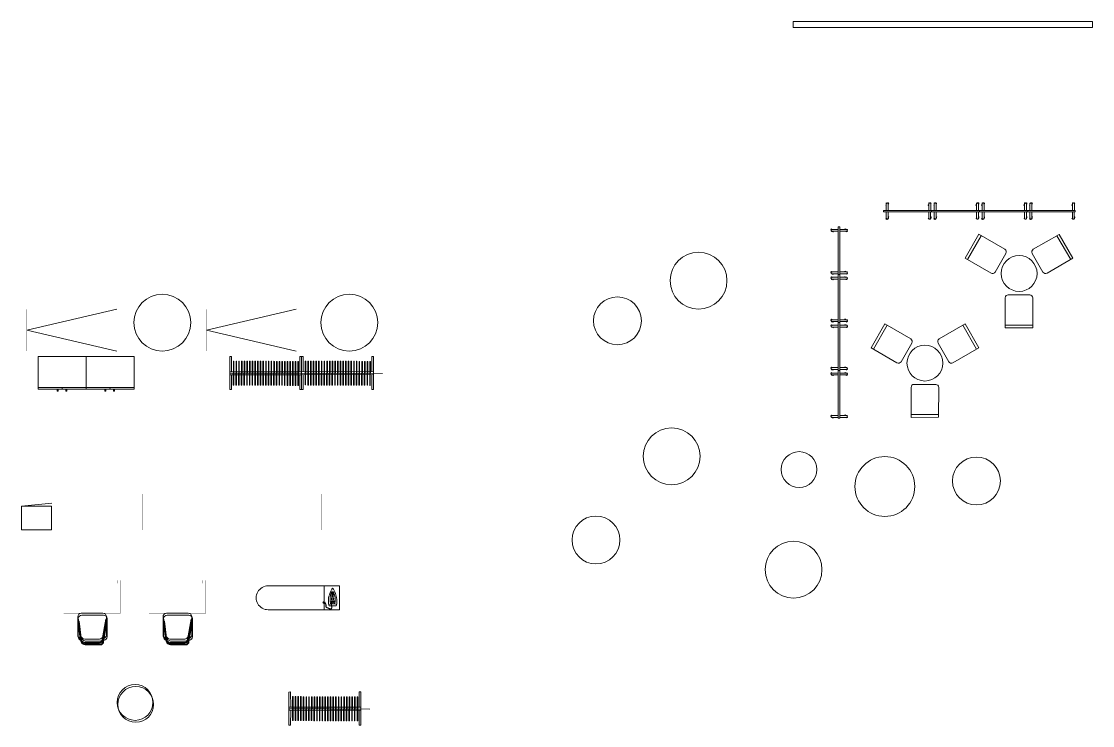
# Model space of a CAD drawing. Header units: millimetres. Extents: x -217756 to 263180, y 55413 to 130608.
# Drawn here: x -71386 to -53496, y 106545 to 118308 of the extents above; entities that cross this region are included whole.
import ezdxf

# ---------------------------------------------------------------- set-up
doc = ezdxf.new("R2010")
doc.units = ezdxf.units.MM
doc.layers.add('ТХ_корр_25.03.26', color=1, linetype='Continuous', lineweight=30, plot=False)
for name, color, linetype, lineweight in [('ТХ_мебель передв', 250, 'Continuous', 13), ('ТХ_мебель_библ', 250, 'Continuous', 13), ('ТХ_обор_акт.зал', 250, 'Continuous', 13)]:
    doc.layers.add(name, color=color, linetype=linetype, lineweight=lineweight)

# ---------------------------------------------------------------- blocks, each defined once
blk = doc.blocks.new('У014')
at = {"layer": 'ТХ_мебель передв'}
blk.add_circle((-169652, 43208, -1), 500, dxfattribs=at)
blk = doc.blocks.new('A$Ce5d95258')
at = {"layer": 'ТХ_мебель передв'}
blk.add_blockref('У014', (330921, -63271, 1), dxfattribs=at)
blk = doc.blocks.new('У016')
at = {"layer": 'ТХ_мебель передв', "lineweight": 0, "ltscale": 100, "transparency": 33554687}
for p, q in [((-49562.5, 37416.5), (-49212.5, 35916.5)), ((-49212.5, 35916.5), (-48862.5, 37416.5))]:
    blk.add_line(p, q, dxfattribs=at)
at = {"layer": 'ТХ_мебель передв', "lineweight": 0, "ltscale": 100, "transparency": 33554687, "const_width": 1}
blk.add_lwpolyline([(-49562.5, 37416.5), (-49562.5, 35916.5), (-48862.5, 35916.5), (-48862.5, 37416.5)], close=True, dxfattribs=at)
blk = doc.blocks.new('A$Cb50230bb')
at = {"layer": 'ТХ_мебель передв', "rotation": 270}
for p in [(111022, -66663), (114022, -66663)]:
    blk.add_blockref('У016', p, dxfattribs=at)
blk = doc.blocks.new('Вешало с плечиками на 25 мест_yjd')
blk.add_line((533348, 51722), (533348, 53073))
for points in [[(533319, 52894), (533064, 52892), (533064, 52921), (533618, 52924), (533618, 52895), (533369, 52894)], [(533326, 51751), (533071, 51749), (533072, 51721), (533625, 51724), (533625, 51752), (533376, 51751)]]:
    blk.add_lwpolyline(points)
for points in [[(533148, 52861), (533548, 52861), (533548, 52871), (533148, 52871)], [(533148, 52816), (533548, 52816), (533548, 52826), (533148, 52826)], [(533148, 52771), (533548, 52771), (533548, 52781), (533148, 52781)], [(533376, 51723), (533369, 52923), (533319, 52922), (533326, 51722)], [(533148, 52726), (533548, 52726), (533548, 52736), (533148, 52736)], [(533148, 52681), (533548, 52681), (533548, 52691), (533148, 52691)], [(533148, 52636), (533548, 52636), (533548, 52646), (533148, 52646)], [(533148, 52591), (533548, 52591), (533548, 52601), (533148, 52601)], [(533148, 52546), (533548, 52546), (533548, 52556), (533148, 52556)], [(533148, 52501), (533548, 52501), (533548, 52511), (533148, 52511)], [(533148, 52456), (533548, 52456), (533548, 52466), (533148, 52466)], [(533148, 52411), (533548, 52411), (533548, 52421), (533148, 52421)], [(533148, 52366), (533548, 52366), (533548, 52376), (533148, 52376)], [(533148, 52321), (533548, 52321), (533548, 52331), (533148, 52331)], [(533148, 52276), (533548, 52276), (533548, 52286), (533148, 52286)], [(533148, 52231), (533548, 52231), (533548, 52241), (533148, 52241)], [(533148, 52186), (533548, 52186), (533548, 52196), (533148, 52196)], [(533148, 52141), (533548, 52141), (533548, 52151), (533148, 52151)], [(533148, 52096), (533548, 52096), (533548, 52106), (533148, 52106)], [(533148, 52051), (533548, 52051), (533548, 52061), (533148, 52061)], [(533148, 52006), (533548, 52006), (533548, 52016), (533148, 52016)], [(533148, 51961), (533548, 51961), (533548, 51971), (533148, 51971)], [(533148, 51916), (533548, 51916), (533548, 51926), (533148, 51926)], [(533148, 51871), (533548, 51871), (533548, 51881), (533148, 51881)], [(533148, 51826), (533548, 51826), (533548, 51836), (533148, 51836)], [(533148, 51781), (533548, 51781), (533548, 51791), (533148, 51791)]]:
    blk.add_lwpolyline(points, close=True)
blk = doc.blocks.new('У194')
at = {"lineweight": 0, "ltscale": 100, "transparency": 33554687, "const_width": 2, "elevation": 0}
blk.add_lwpolyline([(348122, -100115), (348122, -99515), (349122, -99515), (349122, -100115)], close=True, dxfattribs=at)
blk = doc.blocks.new('шкаф 800х550')
at = {"extrusion": (-6.19742e-05, 0.000470712, 1)}
blk.add_line((-5386, 24245, 0), (-5386, 23445, 0), dxfattribs=at)
blk.add_line((-5386, 23845), (-5414, 23844, 0))
at = {"elevation": 1}
blk.add_lwpolyline([(-5414, 23445), (-4864, 23445), (-4864, 24245), (-5414, 24245)], close=True, dxfattribs=at)
at = {"extrusion": (-6.19742e-05, 0.000470712, 1), "elevation": 12}
for points in [[(-5414, 23922), (-5414, 23905), (-5442, 23905), (-5442, 23922)], [(-5414, 23760), (-5414, 23776), (-5442, 23776), (-5442, 23760)]]:
    blk.add_lwpolyline(points, close=True, dxfattribs=at)
blk = doc.blocks.new('Шкаф для ПУИ 500х400')
blk.add_line((400, 0), (450, -510))
blk.add_lwpolyline([(400, -500), (400, 0), (0, 0), (0, -500)], close=True)
blk = doc.blocks.new('Столик гримерный с зеркалом')
at = {"layer": 'ТХ_мебель передв', "ltscale": 100}
for points, const_width in [([(-70850.5, 108676.5), (-69900.5, 108676.5), (-69900.5, 108126.5), (-70850.5, 108126.5)], 2), ([(-70800.5, 108676.5), (-69950.5, 108676.5), (-69950.5, 108626.5), (-70800.5, 108626.5)], 1)]:
    blk.add_lwpolyline(points, close=True, dxfattribs=dict(at, const_width=const_width))
blk = doc.blocks.new('стул буфетный')
for p, q in [((29963, -82078), (29917, -82078)), ((29957, -82078), (29957, -82090)), ((30299, -82121), (29957, -82078)), ((29957, -82078), (30220, -82078)), ((30281, -82132), (29957, -82090)), ((29857, -82138), (29857, -82498)), ((30292, -82441), (30292, -82194)), ((30345, -82441), (30345, -82194)), ((30357, -82441), (30357, -82194)), ((29957, -82558), (29917, -82558)), ((30297, -82489), (29957, -82545)), ((30297, -82501), (29957, -82558)), ((29957, -82558), (29957, -82545)), ((29957, -82558), (30220, -82558))]:
    blk.add_line(p, q)
for centre, radius, start, end in [((29917, -82138), 60, 90, 180), ((30220, -82138), 60, 18.5204, 90), ((30206, -82209), 86.4, 9.5409, 75.1933), ((30276, -82201), 69, 5.3357, 86.1429), ((30266, -82207), 91.9, 8.0378, 68.6747), ((30227, -82435), 64.7, 285.5646, 354.3099), ((30299, -82442), 46.4, 267.3874, 1.195), ((30297, -82441), 60, 270, 0), ((29917, -82498), 60, 180, 270), ((30220, -82498), 60, 270, 354.0131)]:
    blk.add_arc(centre, radius, start, end)
blk = doc.blocks.new('У508')
for p, q in [((-67353, 108634), (-68546, 108634)), ((-67609, 108234), (-67609, 108634)), ((-67354, 108234), (-67354, 108634)), ((-67487, 108525), (-67481, 108471)), ((-67481, 108471), (-67481, 108366)), ((-67477, 108515), (-67473, 108479)), ((-67462, 108515), (-67466, 108479)), ((-67452, 108525), (-67459, 108465)), ((-67458, 108469), (-67458, 108366)), ((-67622, 108347), (-67631, 108353)), ((-67621, 108349), (-67630, 108354)), ((-67615, 108358), (-67624, 108363)), ((-67614, 108360), (-67623, 108365)), ((-67540, 108410), (-67540, 108370)), ((-67506, 108335), (-67535, 108321)), ((-67529, 108298), (-67487, 108298)), ((-67481, 108366), (-67506, 108335)), ((-67487, 108335), (-67506, 108335)), ((-67484, 108335), (-67433, 108335)), ((-67484, 108298), (-67411, 108298)), ((-67458, 108366), (-67433, 108335)), ((-67433, 108335), (-67404, 108321)), ((-67400, 108410), (-67400, 108370)), ((-67354, 108234), (-68547, 108234)), ((-67354, 108234), (-67609, 108234))]:
    blk.add_line(p, q)
for points in [[(-67602, 108357), (-67613, 108338), (-67623, 108344), (-67613, 108363)], [(-67600, 108360), (-67615, 108335), (-67611, 108332), (-67596, 108358)]]:
    blk.add_lwpolyline(points, close=True)
for radius in [11.5, 4.4]:
    blk.add_circle((-67470, 108468), radius)
for centre, radius, start, end in [((-67129, 108364), 413, 145.525, 173.6383), ((-67810, 108364), 413, 6.3617, 34.475), ((-67186, 108401), 327, 156.7219, 191.645), ((-67470, 108416), 18.6, 126.912, 233.088), ((-67470, 108525), 17.5, 18.4441, 161.5559), ((-67470, 108516), 7.5, 353.8437, 186.1563), ((-67470, 108416), 18.6, 308.1629, 51.8371), ((-67754, 108401), 327, 348.355, 23.2781), ((-67630, 108354), 1.06, 59.6773, 239.6773), ((-67624, 108364), 1.06, 59.6773, 239.6773), ((-67326, 108366), 214, 178.7121, 198.5224), ((-67470, 108408), 43.4, 186.8248, 254.9537), ((-67470, 108369), 5.3, 291.9466, 231.6486), ((-67470, 108369), 2.79, 0, 190.3979), ((-67469, 108408), 43.4, 285.0463, 353.1752), ((-67613, 108366), 214, 341.4776, 1.2879)]:
    blk.add_arc(centre, radius, start, end)
at = {"extrusion": (0, 0, -1)}
blk.add_ellipse((-68547, 108434), major_axis=(141, -141), ratio=1, start_param=0.785398, end_param=3.926991, dxfattribs=at)
for points in [[(-67467, 108369), (-67475, 108344), (-67484, 108335), (-67481, 108269), (-67497, 108245), (-67541, 108258), (-67578, 108275), (-67590, 108333), (-67604, 108344)], [(-67472, 108368), (-67475, 108356), (-67480, 108344), (-67489, 108333), (-67491, 108316), (-67488, 108303), (-67484, 108288), (-67484, 108277), (-67485, 108265), (-67491, 108254), (-67498, 108248), (-67503, 108247), (-67511, 108248), (-67523, 108253), (-67539, 108260), (-67546, 108263), (-67558, 108267), (-67567, 108271), (-67574, 108276), (-67577, 108280), (-67579, 108287), (-67580, 108303), (-67581, 108319), (-67585, 108331), (-67591, 108338), (-67603, 108346)]]:
    blk.add_spline(points, degree=3)
blk = doc.blocks.new('У012')
at = {"layer": 'ТХ_мебель передв'}
blk.add_open_spline([(-181454, 44964, -1), (-181454, 44799, -1), (-181586, 44667, -1), (-181750, 44667, -1), (-181920, 44667, -1), (-182052, 44799, -1), (-182052, 44964, -1), (-182052, 45133, -1), (-181920, 45265, -1), (-181750, 45265, -1), (-181586, 45265, -1), (-181454, 45133, -1), (-181454, 44964, -1)], degree=3, knots=[0, 0, 0, 0, 1, 1, 1, 2, 2, 2, 3, 3, 3, 4, 4, 4, 4], dxfattribs=at)
blk = doc.blocks.new('frecn gthtujhjlrf 800')
at = {"lineweight": 0}
blk.add_lwpolyline([(-5204, 59071, 0.044658), (-5198, 59062), (-5202, 59066), (-5190, 59082), (-5186, 59078)], format="xyb", dxfattribs=at)
for points in [[(-5198, 59050), (-5198, 59074)], [(-5194, 59078), (-5078, 59078)], [(-5078, 59046), (-5194, 59046)], [(-5154, 59046), (-5162, 59034), (-5174, 59046)], [(-5046, 59077), (-4939, 59077)], [(-4939, 59046), (-5046, 59046)], [(-4970, 59077), (-4966, 59085), (-4954, 59077)], [(-4931, 59057), (-4927, 59054), (-4939, 59038), (-4947, 59046)], [(-4931, 59073), (-4931, 59050)], [(-5198, 58341), (-5198, 58365), (-5202, 58361), (-5198, 58357)], [(-5182, 58369), (-5190, 58377), (-5194, 58369), (-5078, 58369)], [(-5078, 58337), (-5194, 58337)], [(-5154, 58337), (-5162, 58329), (-5174, 58337)], [(-5046, 58369), (-4939, 58369)], [(-4939, 58337), (-5046, 58337)], [(-4971, 58369), (-4963, 58377), (-4955, 58369)], [(-4931, 58353), (-4923, 58345), (-4935, 58329), (-4943, 58337)], [(-4931, 58365), (-4931, 58341)]]:
    blk.add_lwpolyline(points, dxfattribs=at)
blk.add_lwpolyline([(-5075, 58292), (-5050, 58292), (-5050, 59092), (-5075, 59092)], close=True)
for centre, radius, start, end in [((-5196, 59076), 5.98, 89.9616, 179.9619), ((-5196, 59052), 5.98, 179.9616, 269.9619), ((-5208, 59028), 57.8, 62.2925, 76.6024), ((-5152, 59095), 57.8, 234.1136, 256.6023), ((-4980, 59032), 57.8, 56.7445, 76.6024), ((-4925, 59099), 57.8, 239.233, 256.6024), ((-4941, 59075), 5.98, 359.9616, 89.9619), ((-4941, 59052), 5.98, 269.9616, 359.9619), ((-4980, 59032), 57.8, 25.439, 38.1777), ((-5152, 58387), 57.8, 205.4389, 212.844), ((-5196, 58367), 5.98, 89.9616, 179.9619), ((-5196, 58343), 5.98, 179.9616, 269.9619), ((-5204, 58319), 57.8, 59.4253, 76.6023), ((-5152, 58387), 57.8, 236.5689, 256.6024), ((-4981, 58323), 57.8, 55.981, 76.6024), ((-4925, 58391), 57.8, 240.0735, 256.6024), ((-4941, 58367), 5.98, 359.9616, 89.9619), ((-4941, 58343), 5.98, 269.9616, 359.9619), ((-4981, 58323), 57.8, 25.4388, 39.8259)]:
    blk.add_arc(centre, radius, start, end, dxfattribs=at)
blk = doc.blocks.new('A$C5fe57aa8')
at = {"layer": 'ТХ_мебель_библ'}
for p, rotation in [((-62217, -5775), 270), ((-61417, -5775), 270), ((-60617, -5775), 270), ((-59817, -5775), 270), ((-9732, 57320), 180), ((-9732, 56520), 180), ((-9732, 55720), 180), ((-9732, 54920), 180)]:
    blk.add_blockref('frecn gthtujhjlrf 800', p, dxfattribs=dict(at, rotation=rotation))
blk = doc.blocks.new('4е3')
at = {"color": 0, "ltscale": 100}
for p, q in [((18037, 202523), (18156, 203009)), ((18145, 202965), (18592, 202855)), ((18156, 203009), (18602, 202899)), ((18602, 202899), (18484, 202414)), ((18423, 202377), (18074, 202463)), ((17228, 202040), (17708, 202180)), ((17357, 201598), (17228, 202040)), ((17401, 201611), (17272, 202052)), ((17770, 202146), (17871, 201800)), ((18297, 201696), (18546, 201956)), ((18617, 201957), (18978, 201612)), ((17837, 201738), (17357, 201598)), ((18946, 201642), (18628, 201310)), ((18660, 201279), (18299, 201625)), ((18978, 201612), (18660, 201279))]:
    blk.add_line(p, q, dxfattribs=at)
blk.add_circle((18164, 202073), 300, dxfattribs=at)
for centre, start, end in [((18085, 202511), 166.263, 256.263), ((18435, 202426), 256.263, 346.263), ((17722, 202132), 16.263, 106.263), ((18582, 201921), 46.263, 136.263), ((17823, 201786), 286.263, 16.263), ((18333, 201661), 136.263, 226.263)]:
    blk.add_arc(centre, 50, start, end, dxfattribs=at)
blk = doc.blocks.new('A$C735b8dc5')
at = {"layer": 'ТХ_мебель передв', "xscale": -1, "rotation": 166.2080304289516}
for p in [(28871, 198824), (27299, 197327)]:
    blk.add_blockref('4е3', p, dxfattribs=at)
blk = doc.blocks.new('A$Cd035d0c0')
at = {"layer": 'ТХ_мебель_библ', "xscale": -1, "rotation": 90.00000000000031}
for p in [(-216406, 7897), (-214981, 7897)]:
    blk.add_blockref('стул буфетный', p, dxfattribs=at)

msp = doc.modelspace()

# ---------------------------------------------------------------- linework, layer by layer
at = {"layer": 'ТХ_мебель передв', "ltscale": 100}
msp.add_lwpolyline([(-53496, 118308), (-53496, 118208), (-58496, 118208), (-58496, 118308)], close=True, dxfattribs=at)
at = {"layer": 'ТХ_мебель передв', "ltscale": 0.1}
for centre, radius in [((-60077, 113978), 475), ((-69034, 113276), 475), ((-65910, 113276), 475), ((-61432, 113307), 400), ((-60526, 111043), 475), ((-55436, 110631), 400), ((-61790, 109645), 400), ((-58490, 109150), 475)]:
    msp.add_circle(centre, radius, dxfattribs=at)

# ---------------------------------------------------------------- block references
for name, p in [('A$Cd035d0c0', (63892, 130351)), ('A$C5fe57aa8', (-53061, 115851)), ('A$C735b8dc5', (-53061, 115851))]:
    msp.add_blockref(name, p)
at = {"layer": 'ТХ_корр_25.03.26', "ltscale": 100}
for name in ['A$Cb50230bb', 'A$Ce5d95258']:
    msp.add_blockref(name, (-218234, 130601), dxfattribs=at)
at = {"layer": 'ТХ_мебель передв'}
for name, p in [('У012', (123355, 65856, 1)), ('Столик гримерный с зеркалом', (169, 296)), ('Столик гримерный с зеркалом', (1594, 296)), ('У508', (1281, 245)), ('У012', (112264, 61965, 1)), ('У012', (112275, 61933, 1))]:
    msp.add_blockref(name, p, dxfattribs=at)
at = {"layer": 'ТХ_мебель_библ', "xscale": -1, "rotation": 90.00000000000031}
for p in [(-152524, 138279), (-151099, 138279)]:
    msp.add_blockref('стул буфетный', p, dxfattribs=at)
at = {"layer": 'ТХ_обор_акт.зал', "xscale": -1, "rotation": 270}
for p in [(-94551, 117576, -1), (-93751, 117576, -1)]:
    msp.add_blockref('шкаф 800х550', p, dxfattribs=at)
at = {"layer": 'ТХ_обор_акт.зал'}
for name, p, rotation in [('Вешало с плечиками на 25 мест_yjd', (-116751, 646053), 269.6909064960899), ('Вешало с плечиками на 25 мест_yjd', (-115551, 646054), 269.6909064960899), ('Шкаф для ПУИ 500х400', (-71386, 109812), 90.00000000000001), ('Вешало с плечиками на 25 мест_yjd', (-115762, 640448), 269.6909064960899)]:
    msp.add_blockref(name, p, dxfattribs=dict(at, rotation=rotation))
for p in [(-418491, 209927, 0), (-417491, 209927, 0), (-416491, 209927, 0), (-415491, 209927, 0)]:
    msp.add_blockref('У194', p, dxfattribs=at)

doc.saveas('drawing.dxf')
